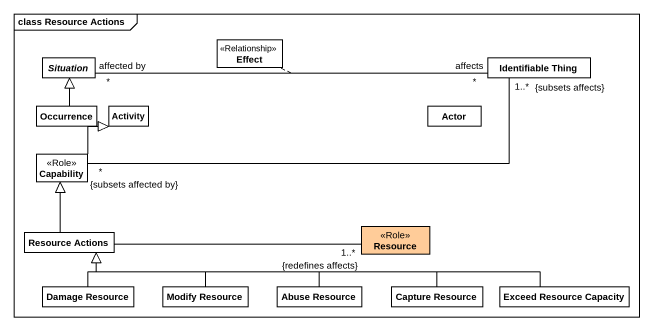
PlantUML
@startuml
mainframe class Resource Actions
hide circle
hide empty members
abstract class Situation
class Effect <<Relationship>>
class "Identifiable Thing" as Identifiable_Thing
class Occurrence
class Activity
class "Actor" as Actor_
class Capability <<Role>>
class "Resource Actions" as Resource_Actions
class Resource <<Role>> #FFCC99
class "Damage Resource" as Damage_Resource
class "Modify Resource" as Modify_Resource
class "Abuse Resource" as Abuse_Resource
class "Capture Resource" as Capture_Resource
class "Exceed Resource Capacity" as Exceed_Resource_Capacity
Situation "affected by\n*" -right- "affects\n*" Identifiable_Thing
(Situation, Identifiable_Thing) .. Effect
Occurrence -up-|> Situation
Capability "*\n{subsets affected by}" -right- "1..*\n{subsets affects}" Identifiable_Thing
Capability -up-|> Activity
Resource_Actions -up-|> Capability
Resource_Actions -right- "{redefines affects}\n1..*" Resource
Damage_Resource -up-|> Resource_Actions
Modify_Resource -left-|> Resource_Actions
Abuse_Resource -left-|> Resource_Actions
Capture_Resource -left-|> Resource_Actions
Exceed_Resource_Capacity -left-|> Resource_Actions
@enduml
